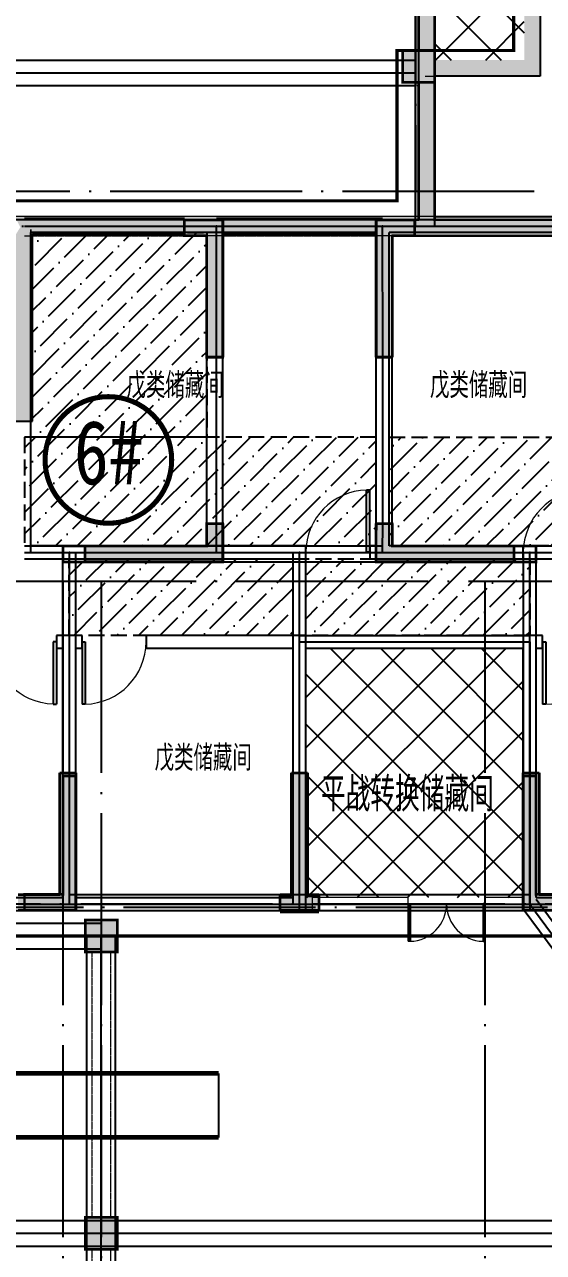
# Model space of a CAD drawing. Extents: x 290727 to 13733020, y 1731457 to 3643100.
# Drawn here: x 710862 to 718977, y 2192480 to 2211685 of the extents above; entities that cross this region are included whole.
import ezdxf
from ezdxf.enums import TextEntityAlignment as Align

# ---------------------------------------------------------------- set-up
doc = ezdxf.new("R2010")
doc.units = 0
doc.header["$LTSCALE"] = 10
doc.header["$PDSIZE"] = 0.5
for name, pattern in [('DASH', [0.35, 0.25, -0.1]), ('DASHED', [0.75, 0.5, -0.25]), ('DOTE', [2.42, 2, -0.2, 0.02, -0.2])]:
    doc.linetypes.add(name, pattern=pattern)
doc.layers.get('0').update_dxf_attribs({"linetype": 'CONTINUOUS'})
for name, color, linetype, true_color in [('1106', 7, 'CONTINUOUS', 0x89bf5f), ('2106', 7, 'CONTINUOUS', 0x64cfcf), ('2206', 7, 'CONTINUOUS', 0x3474d4)]:
    doc.layers.add(name, color=color, linetype=linetype, true_color=true_color)
for name, color, linetype in [('BEAM_DASH', 144, 'DASHED'), ('COLU', 2, 'CONTINUOUS'), ('COLUMN', 9, 'CONTINUOUS'), ('DOTE', 8, 'DOTE'), ('DUCT-排烟管', 2, 'CONTINUOUS'), ('DUCT-排烟管端线', 4, 'CONTINUOUS'), ('PUB_HATCH', 8, 'CONTINUOUS'), ('PUB_TEXT', 7, 'CONTINUOUS'), ('WALL', 255, 'CONTINUOUS'), ('WINDOW', 4, 'CONTINUOUS'), ('X-人防$0$PUB_HATCH', 8, 'CONTINUOUS'), ('主楼楼号', 6, 'CONTINUOUS'), ('人防4..30$0$人防4..30$0$SPACE_HATCH', 8, 'CONTINUOUS'), ('作业图', 4, 'CONTINUOUS'), ('回家路线', 4, 'CONTINUOUS'), ('填充', 8, 'CONTINUOUS'), ('文字', 4, 'CONTINUOUS'), ('防火分区示意线', 4, 'CONTINUOUS')]:
    doc.layers.add(name, color=color, linetype=linetype)
doc.layers.add('DIM_MODI', color=6, linetype='CONTINUOUS', plot=False)
for name, color, linetype, lineweight in [('S_ConcWall', 8, 'CONTINUOUS', 35), ('X-人防$0$人防', 210, 'CONTINUOUS', 20), ('人防', 210, 'CONTINUOUS', 20), ('人防4..30$0$人防4..30$0$人防', 210, 'CONTINUOUS', 20)]:
    doc.layers.add(name, color=color, linetype=linetype, lineweight=lineweight)
doc.layers.get('0').off()
doc.styles.add('_TCH_DIM', font='SIMPLEX', dxfattribs={"bigfont": 'GBCBIG'})
doc.styles.add('HNSJY', font='HNSJY-07', dxfattribs={"width": 0.8, "bigfont": 'HNSJY-HZ'})
doc.styles.add('黑体', font='simhei.ttf', dxfattribs={"width": 0.7})
pattern_1 = [(45, (0, 0), (126.284852, 463.044456), [595.3125, -119.0625, 0, -119.0625])]

# ---------------------------------------------------------------- blocks, each defined once
blk = doc.blocks.new('A$C55C93FC2')
at = {"layer": 'DOTE', "linetype": 'DOTE', "ltscale": 150}
for p, q in [((232048.6, 127235.5), (232048.6, 82642.4)), ((107484.1, 82642.4), (252290.8, 82642.4)), ((102196, 76542.4), (252290.8, 76542.4)), ((226534.4, 76542.4), (226534.4, 12200)), ((227134.4, 76542.4), (227134.4, 12200)), ((233134.4, 76542.4), (233134.4, 12200)), ((154884.1, 71442.4), (252290.8, 71442.4)), ((162348.6, 66342.4), (252290.8, 66342.4))]:
    blk.add_line(p, q, dxfattribs=at)
blk = doc.blocks.new('A$C682E2834')
h = blk.add_hatch(color=0)
h.dxf.hatch_style = 1
h.paths.add_polyline_path([(30400, 7900), (30600, 7900), (30600, 7500), (30800, 7500), (30800, 7900), (33000, 7899), (33000, 7500), (33200, 7500), (33200, 7900), (33200, 7900), (33200, 8099), (30600, 8100), (30400, 8100)])
edge = h.paths.add_edge_path(flags=16)
edge.add_line((11800, 7900), (11800, 7500))
h.paths.add_polyline_path([(9600, 7900), (11800, 7900)], flags=17)
h.paths.add_polyline_path([(21425, 250), (21600, 250), (21600, 0), (21175, 0), (21000, 0), (21000, 250), (21175, 250), (21175, 2150), (21425, 2150)])
h.paths.add_polyline_path([(42350, 2149), (42600, 2149), (42600, 0), (42200, 0), (42200, 250), (42350, 250)])
h.paths.add_polyline_path([(42600, 3549), (42350, 3549), (42350, 5450), (42200, 5450), (42200, 5700), (42600, 5700)])
h.paths.add_polyline_path([(40700, 10549), (40700, 10799), (41300, 10799), (41300, 8649), (41050, 8649), (41050, 10549)])
h.paths.add_polyline_path([(39150, 5450), (39150, 5700), (41050, 5700), (41050, 6099), (41300, 6099), (41300, 5450)])
h.paths.add_polyline_path([(35100, 12949), (35100, 13199), (35400, 13199), (35400, 10799), (35800, 10799), (35800, 10549), (35150, 10549), (35150, 12949)])
h.paths.add_polyline_path([(28700, 13200), (28700, 12950), (28650, 12950), (28650, 10550), (28000, 10550), (28000, 10800), (28400, 10800), (28400, 13200)])
h.paths.add_polyline_path([(22750, 8650), (22500, 8650), (22500, 10800), (23100, 10800), (23100, 10550), (22750, 10550)])
h.paths.add_polyline_path([(24650, 5700), (24650, 5450), (22500, 5450), (22500, 6050), (22750, 6050), (22750, 5700)])
h.paths.add_polyline_path([(25700, 250), (25700, 0), (24800, 0), (24800, 2150), (25050, 2150), (25050, 250)])
h.paths.add_polyline_path([(32024, 0), (31300, 0), (31300, 250), (31774, 250), (31775, 2150), (32025, 2150), (32024, 250), (32500, 250), (32500, 0)])
h.paths.add_polyline_path([(29000, 5700), (29000, 5500), (28400, 5500), (28400, 7250), (28600, 7250), (28600, 5700)])
h.paths.add_polyline_path([(34800, 5500), (34800, 5700), (35200, 5700), (35200, 7249), (35400, 7249), (35400, 5500)])
h.paths.add_polyline_path([(30000, 12950), (30000, 13200), (30600, 13200), (30600, 9400), (30400, 9400), (30400, 12950)])
h.paths.add_polyline_path([(33200, 9399), (33400, 9399), (33400, 12949), (33800, 12949), (33800, 13199), (33200, 13199)])
h.paths.add_polyline_path([(38100, 0), (38100, 250), (38750, 250), (38750, 2149), (39000, 2149), (39000, 0)])
h.paths.add_polyline_path([(35025, 2149), (34775, 2149), (34775, 4199), (35025, 4199)])
h.paths.add_polyline_path([(29025, 2150), (28775, 2150), (28775, 4200), (29025, 4200)])
h.paths.add_polyline_path([(1900, 10800), (1900, 10550), (1550, 10550), (1550, 8650), (1300, 8650), (1300, 10800)])
h.paths.add_polyline_path([(3450, 5700), (3450, 5450), (1300, 5450), (1300, 6100), (1550, 6100), (1550, 5700)])
h.paths.add_polyline_path([(20100, 8650), (19850, 8650), (19850, 10550), (19500, 10550), (19500, 10800), (20100, 10800)])
h.paths.add_polyline_path([(13900, 12950), (13900, 13200), (14200, 13200), (14200, 10800), (14600, 10800), (14600, 10550), (13950, 10550), (13950, 12950)])
h.paths.add_polyline_path([(7500, 13200), (7500, 12950), (7450, 12950), (7450, 10550), (6800, 10550), (6800, 10800), (7200, 10800), (7200, 13200)])
h.paths.add_polyline_path([(17950, 5450), (17950, 5700), (19850, 5700), (19850, 6050), (20100, 6050), (20100, 5450)])
h.paths.add_polyline_path([(16900, 0), (16900, 250), (17550, 250), (17550, 2150), (17800, 2150), (17800, 0)])
h.paths.add_polyline_path([(10575, 0), (10100, 0), (10100, 250), (10575, 250), (10575, 2150), (10825, 2150), (10825, 250), (11300, 250), (11300, 0)])
h.paths.add_polyline_path([(400, 5700), (400, 5450), (250, 5450), (250, 3550), (0, 3550), (0, 5700)])
h.paths.add_polyline_path([(400, 250), (400, 0), (0, 0), (0, 2150), (250, 2150), (250, 250)])
h.paths.add_polyline_path([(13600, 5500), (13600, 5700), (14000, 5700), (14000, 7250), (14200, 7250), (14200, 5500)])
h.paths.add_polyline_path([(7800, 5700), (7800, 5500), (7200, 5500), (7200, 7250), (7400, 7250), (7400, 5700)])
h.paths.add_polyline_path([(12600, 13200), (12600, 12950), (12200, 12950), (12200, 9400), (12000, 9400), (12000, 13200)])
h.paths.add_polyline_path([(9200, 9400), (9200, 12950), (8800, 12950), (8800, 13200), (9400, 13200), (9400, 9400)])
h.paths.add_polyline_path([(4500, 250), (4500, 0), (3600, 0), (3600, 2150), (3850, 2150), (3850, 250)])
h.paths.add_polyline_path([(7825, 2150), (7575, 2150), (7575, 4200), (7825, 4200)])
h.paths.add_polyline_path([(13825, 2150), (13575, 2150), (13575, 4200), (13825, 4200)])
edge = h.paths.add_edge_path()
edge.add_line((12000, 8100), (12200, 8100))
edge.add_line((12200, 8100), (12200, 7900))
edge.add_line((12200, 7900), (12000, 7900))
edge.add_line((9400, 8100), (9200, 8100))
edge.add_line((9200, 8100), (9200, 7900))
edge.add_line((9200, 7900), (9400, 7900))
edge.add_line((9400, 7900), (9400, 7500))
edge.add_line((9400, 7500), (9600, 7500))
edge.add_line((9600, 7500), (9600, 7900))
edge.add_line((12000, 8100), (9400, 8100))
edge.add_line((11800, 7500), (12000, 7500))
edge.add_line((12000, 7500), (12000, 7900))
at = {"layer": 'S_ConcWall', "color": 0, "lineweight": 35, "ltscale": 1}
for p, q in [((19500, 10550), (19500, 10800)), ((19500, 10800), (20100, 10800)), ((20100, 10800), (20100, 8650)), ((22500, 8650), (22500, 10800)), ((22500, 10800), (23100, 10800)), ((23100, 10800), (23100, 10550)), ((19850, 10550), (19500, 10550)), ((19850, 8650), (19850, 10550)), ((23100, 10550), (22750, 10550)), ((22750, 10550), (22750, 8650)), ((20100, 8650), (19850, 8650)), ((22750, 8650), (22500, 8650)), ((19850, 5700), (19850, 6050)), ((19850, 6050), (20100, 6050)), ((20100, 6050), (20100, 5450)), ((22500, 5450), (22500, 6050)), ((22500, 6050), (22750, 6050)), ((22750, 6050), (22750, 5700)), ((17950, 5700), (19850, 5700)), ((17950, 5450), (17950, 5700)), ((22750, 5700), (24650, 5700)), ((24650, 5700), (24650, 5450)), ((20100, 5450), (17950, 5450)), ((24650, 5450), (22500, 5450)), ((17550, 250), (17550, 2150)), ((17550, 2150), (17800, 2150)), ((17800, 2150), (17800, 0)), ((21175, 250), (21175, 2150)), ((21175, 2150), (21425, 2150)), ((21425, 2150), (21425, 250)), ((24800, 0), (24800, 2150)), ((24800, 2150), (25050, 2150)), ((25050, 2150), (25050, 250)), ((16900, 250), (17550, 250)), ((21000, 0), (21000, 250)), ((21000, 250), (21175, 250)), ((21425, 250), (21600, 250)), ((21600, 250), (21600, 0)), ((25050, 250), (25700, 250)), ((17800, 0), (16900, 0)), ((21175, 0), (21000, 0)), ((21600, 0), (21175, 0)), ((25700, 0), (24800, 0))]:
    blk.add_line(p, q, dxfattribs=at)
blk = doc.blocks.new('$DorLib2D$00000001')
for p, q in [((0.45, 0.975), (0.5, 0.975)), ((0.45, 0), (0.45, 0.975)), ((0.5, 0), (0.5, 0.975)), ((0.5, 0), (0.45, 0))]:
    blk.add_line(p, q)
at = {"lineweight": 13}
blk.add_arc((0.475, 0), 0.975, 91.4693, 180, dxfattribs=at)
blk = doc.blocks.new('_FZH')
blk.add_lwpolyline([(-0.5, -0.5), (0.5, -0.5), (0.5, 0.5), (-0.5, 0.5)], close=True)
at = {"layer": 'PUB_HATCH'}
blk.add_solid([(-0.5, -0.5), (0.5, -0.5), (-0.5, 0.5), (0.5, 0.5)], dxfattribs=at)
blk = doc.blocks.new('X-人防$0$$DorLib2D$00000002')
for p, q in [((-0.5, 0), (-0.5, 0.4875)), ((-0.475, 0.4875), (-0.5, 0.4875)), ((-0.475, 0), (-0.475, 0.4875)), ((0.475, 0), (0.475, 0.4875)), ((0.475, 0.4875), (0.5, 0.4875)), ((0.5, 0), (0.5, 0.4875)), ((-0.5, 0), (-0.475, 0)), ((0.5, 0), (0.475, 0))]:
    blk.add_line(p, q)
at = {"lineweight": 13}
for centre, start, end in [((-0.4875, 0), 0, 88.53072), ((0.4875, 0), 91.46928, 180)]:
    blk.add_arc(centre, 0.4875, start, end, dxfattribs=at)
blk = doc.blocks.new('车库建筑作业图')
at = {"layer": 'PUB_HATCH', "linetype": 'Continuous'}
for points in [[(717277, 2214030), (717277, 2213830), (716977, 2213830), (716977, 2211280), (717277, 2211280), (717277, 2214030)], [(718760, 2212579), (718677, 2212479), (718677, 2211129), (718927, 2210879), (718927, 2212529)], [(717277, 2210780), (716977, 2210780), (716977, 2208530), (717277, 2208530)]]:
    blk.add_hatch(color=256, dxfattribs=at).paths.add_polyline_path(points)
at = {"layer": 'PUB_HATCH'}
blk.add_hatch(color=256, dxfattribs=at).paths.add_polyline_path([(717127, 2210879), (718927, 2210879), (718677, 2211129), (717127, 2211129)])
h = blk.add_hatch(dxfattribs=at)
h.set_pattern_fill('ANSI36', color=256, scale=150, style=0)
h.set_pattern_definition(pattern_1)
h.paths.add_polyline_path([(710962, 2208430), (713712, 2208430), (713712, 2205230), (710962, 2205230)])
h = blk.add_hatch(dxfattribs=at)
h.set_pattern_fill('ANSI36', color=256, scale=150, style=0)
h.set_pattern_definition(pattern_1)
h.paths.add_polyline_path([(715062, 2203330), (711562, 2203330), (711562, 2202130), (715062, 2202130)])
h.paths.add_polyline_path([(716362, 2205230), (710862, 2205230), (710862, 2203530), (716362, 2203530)])
h = blk.add_hatch(dxfattribs=at)
h.set_pattern_fill('ANSI36', color=256, scale=150, style=0)
h.set_pattern_definition(pattern_1)
h.paths.add_polyline_path([(716562, 2205230), (719762, 2205230), (719762, 2203530), (716562, 2203530)])
h.paths.add_polyline_path([(715262, 2203330), (718762, 2203330), (718762, 2202130), (715262, 2202130)])
at = {"layer": 'X-人防$0$PUB_HATCH'}
for points in [[(710962, 2208381), (710712, 2208681), (710712, 2208681), (710796, 2208514), (710962, 2208481)], [(710796, 2208514), (710712, 2208381), (710712, 2205731), (710962, 2205481), (710962, 2208481)]]:
    blk.add_hatch(color=256, dxfattribs=at).paths.add_polyline_path(points)
at = {"layer": 'X-人防$0$PUB_HATCH', "linetype": 'Continuous'}
blk.add_hatch(color=256, dxfattribs=at).paths.add_polyline_path([(707862, 2205731), (708112, 2205481), (710962, 2205481), (710712, 2205731)])
at = {"layer": '人防4..30$0$人防4..30$0$SPACE_HATCH'}
blk.add_hatch(color=256, dxfattribs=at).paths.add_polyline_path([(722260, 2208681), (710712, 2208681), (710962, 2208381), (722260, 2208381)])
at = {"layer": '填充', "linetype": 'Continuous'}
h = blk.add_hatch(dxfattribs=at)
h.set_pattern_fill('ANSI37', color=256, scale=350, style=0)
h.set_pattern_definition([(45, (0.005, -22700.4), (-392.8862, 392.8862), []), (135, (0.005, -22700.4), (-392.8862, -392.8862), [])])
h.paths.add_polyline_path([(717277, 2214079), (718677, 2214079), (718677, 2211129), (717277, 2211129)])
h = blk.add_hatch(dxfattribs=at)
h.set_pattern_fill('ANSI37', color=256, scale=350, style=0)
h.set_pattern_definition([(45, (0, 0), (-392.8862, 392.8862), []), (135, (0, 0), (-392.8862, -392.8862), [])])
h.paths.add_polyline_path([(715262, 2201930), (718662, 2201930), (718662, 2198030), (715262, 2198030)])
at = {"layer": 'DIM_MODI', "linetype": 'Continuous'}
for p, q in [((717277, 2233580), (717277, 2208681)), ((718927, 2214329), (718924, 2210879)), ((718924, 2210879), (717274, 2210879)), ((717277, 2208681), (722262, 2208681))]:
    blk.add_line(p, q, dxfattribs=at)
at = {"layer": 'DOTE', "ltscale": 150}
for p, q in [((692998, 2208530), (737691, 2208530)), ((689962, 2197930), (740362, 2197930))]:
    blk.add_line(p, q, dxfattribs=at)
at = {"layer": 'PUB_HATCH', "linetype": 'DASH', "ltscale": 100}
for points in [[(710962, 2208430), (713712, 2208430), (713712, 2205230), (710962, 2205230)], [(716362, 2205230), (710862, 2205230), (710862, 2203530), (716362, 2203530)], [(716562, 2205230), (719762, 2205230), (719762, 2203530), (716562, 2203530)], [(711562, 2203330), (718762, 2203330), (718762, 2202130), (711562, 2202130)]]:
    blk.add_lwpolyline(points, close=True, dxfattribs=at)
at = {"layer": 'WALL', "linetype": 'Continuous'}
for p, q in [((717277, 2211280), (717277, 2214030)), ((716977, 2211280), (716977, 2213830)), ((718927, 2212529), (718927, 2210879)), ((716977, 2208530), (716977, 2210780)), ((717277, 2208530), (717277, 2210780)), ((716977, 2208530), (717277, 2208530))]:
    blk.add_line(p, q, dxfattribs=at)
at = {"layer": 'WALL'}
for p, q in [((716462, 2208630), (710762, 2208630)), ((719862, 2208630), (716462, 2208630)), ((716362, 2208430), (710962, 2208430)), ((710962, 2205630), (710962, 2208430)), ((716362, 2203530), (716362, 2208430)), ((716562, 2203530), (716562, 2208430)), ((719762, 2208430), (716562, 2208430)), ((710962, 2203530), (710962, 2205630)), ((715262, 2203530), (710962, 2203530)), ((715262, 2203330), (715262, 2203530)), ((716362, 2203530), (716262, 2203530)), ((716262, 2203530), (716262, 2203330)), ((718662, 2203530), (716562, 2203530)), ((718662, 2203330), (718662, 2203530)), ((710862, 2203330), (715262, 2203330)), ((716262, 2203330), (716462, 2203330)), ((716462, 2203330), (718662, 2203330)), ((711562, 2202130), (711362, 2202130)), ((711362, 2202130), (711362, 2201930)), ((711762, 2202130), (711562, 2202130)), ((711762, 2201930), (711762, 2202130)), ((715162, 2202130), (712762, 2202130)), ((712762, 2202130), (712762, 2201930)), ((715162, 2202130), (718762, 2202130)), ((718962, 2202130), (718762, 2202130)), ((718962, 2201930), (718962, 2202130)), ((711362, 2201930), (711462, 2201930)), ((711462, 2198030), (711462, 2201930)), ((711662, 2198030), (711662, 2201930)), ((711662, 2201930), (711762, 2201930)), ((712762, 2201930), (715062, 2201930)), ((715062, 2198030), (715062, 2201930)), ((715262, 2197830), (715262, 2201930)), ((715262, 2201930), (718662, 2201930)), ((718662, 2197830), (718662, 2201930)), ((718862, 2198030), (718862, 2201930)), ((718862, 2201930), (718962, 2201930)), ((707662, 2198030), (711462, 2198030)), ((711662, 2198030), (715062, 2198030)), ((718862, 2198030), (722662, 2198030)), ((707562, 2197830), (711562, 2197830)), ((711562, 2197830), (715262, 2197830)), ((718662, 2197830), (722862, 2197830))]:
    blk.add_line(p, q, dxfattribs=at)
at = {"layer": 'X-人防$0$人防', "color": 210}
for p, q in [((710962, 2208381), (710962, 2208481)), ((710962, 2208481), (710962, 2205481))]:
    blk.add_line(p, q, dxfattribs=at)
at = {"layer": 'X-人防$0$人防', "color": 6, "linetype": 'Continuous'}
for p, q in [((708112, 2205481), (710962, 2205481)), ((716862, 2198031), (715362, 2198031)), ((715362, 2198031), (715362, 2197831)), ((716862, 2197831), (716862, 2198031)), ((718662, 2198031), (718062, 2198031)), ((718062, 2198031), (718062, 2197831)), ((718662, 2197831), (718662, 2198031)), ((715362, 2197831), (716862, 2197831)), ((718062, 2197831), (718662, 2197831))]:
    blk.add_line(p, q, dxfattribs=at)
at = {"layer": '主楼楼号', "const_width": 79.2, "elevation": -1}
blk.add_lwpolyline([(711183, 2204875, 1), (713163, 2204875, 1)], format="xyb", close=True, dxfattribs=at)
at = {"layer": '人防'}
blk.add_line((717127, 2210879), (718927, 2210879), dxfattribs=at)
at = {"layer": '人防4..30$0$人防4..30$0$人防'}
for p, q in [((722260, 2208681), (710712, 2208681)), ((722260, 2208381), (710962, 2208381))]:
    blk.add_line(p, q, dxfattribs=at)
at = {"layer": '回家路线', "linetype": 'Continuous', "flags": 128}
blk.add_lwpolyline([(701562, 2202030), (704562, 2202030), (704562, 2197830), (715162, 2197830), (715162, 2202030), (718762, 2202030), (718762, 2197830)], dxfattribs=at)
at = {"layer": '防火分区示意线', "color": 5, "linetype": 'DASH', "ltscale": 300, "const_width": 50, "elevation": -2}
blk.add_lwpolyline([(716687, 2237178), (716687, 2213718), (718511, 2213718), (718511, 2211278), (716687, 2211278), (716687, 2210928), (716687, 2208928), (706349, 2208928), (706349, 2210254), (706349, 2211328), (703149, 2211328), (702174, 2211328), (700549, 2211328), (700549, 2208928), (693949, 2208928), (693949, 2203028), (701149, 2203028), (701149, 2197428), (725523, 2197428), (725523, 2196128), (720199, 2196128), (720199, 2191679)], dxfattribs=at)
at = {"color": 8}
blk.add_blockref('A$C682E2834', (693862, 2197830), dxfattribs=at)
at = {"layer": 'COLUMN', "linetype": 'Continuous', "xscale": 500, "yscale": 500, "zscale": 500, "rotation": 270}
for p in [(717027, 2211030), (712063, 2197430), (712063, 2192780)]:
    blk.add_blockref('_FZH', p, dxfattribs=at)
at = {"layer": 'WINDOW', "xscale": 1000, "yscale": 1000, "zscale": 1000}
for p in [(715762, 2203430), (719162, 2203430)]:
    blk.add_blockref('$DorLib2D$00000001', p, dxfattribs=at)
at = {"layer": 'WINDOW', "yscale": 1000, "rotation": 180}
for p, xscale, zscale in [((710862, 2202030), -1000, 1000), ((712262, 2202030), 1000, -1000), ((719462, 2202030), 1000, -1000)]:
    blk.add_blockref('$DorLib2D$00000001', p, dxfattribs=dict(at, xscale=xscale, zscale=zscale))
at = {"layer": 'WINDOW', "color": 7, "xscale": 1200, "yscale": 1200, "zscale": -1200, "rotation": 180.0018541666425}
blk.add_blockref('X-人防$0$$DorLib2D$00000002', (717462, 2197931), dxfattribs=at)
at = {"layer": '文字', "linetype": 'Continuous'}
blk.add_blockref('A$C55C93FC2', (484928, 2126437), dxfattribs=at)
at = {"layer": 'PUB_TEXT', "style": 'HNSJY', "width": 0.8}
for p in [(712457, 2205842), (717203, 2205842), (712896, 2200014)]:
    blk.add_text('戊类储藏间', height=400, dxfattribs=at).set_placement(p)
at = {"layer": 'PUB_TEXT', "style": '_TCH_DIM'}
blk.add_text('平战转换储藏间', height=536.2, dxfattribs=at).set_placement((715498, 2199376))
at = {"layer": '主楼楼号', "style": '黑体', "width": 0.8}
blk.add_text('6#', height=1000, dxfattribs=at).set_placement((711634, 2204194, -1), align=Align.BOTTOM_LEFT)
blk = doc.blocks.new('人防-l')
at = {"layer": '2106'}
for points in [[(869169, -922084), (868669, -922084), (868669, -922584), (869169, -922584)], [(864204, -935684), (863704, -935684), (863704, -936184), (864204, -936184)], [(864204, -940334), (863704, -940334), (863704, -940834), (864204, -940834)]]:
    blk.add_hatch(color=0, dxfattribs=at).paths.add_polyline_path(points)
at = {"color": 0}
for p, q in [((868869, -922434), (868869, -919284)), ((859854, -922434), (868869, -922434)), ((868869, -924834), (868869, -922434)), ((862755, -924834), (865255, -924834)), ((865255, -924834), (865754, -924834)), ((865755, -926884), (865754, -924834)), ((865754, -924834), (868354, -924834)), ((868354, -924834), (868869, -924834)), ((868355, -926884), (868354, -924834)), ((868869, -924834), (871355, -924834)), ((865755, -929484), (865755, -926884)), ((868355, -929484), (868355, -926884)), ((865754, -929934), (865755, -929484)), ((868354, -929934), (868355, -929484)), ((862755, -929934), (863455, -929934)), ((863455, -929934), (865754, -929934)), ((863455, -933434), (863455, -929934)), ((865754, -929934), (867055, -929934)), ((867054, -933384), (867055, -929934)), ((867055, -929934), (868354, -929934)), ((868354, -929934), (870655, -929934)), ((870655, -929934), (871355, -929934)), ((870655, -933434), (870655, -929934)), ((863455, -935434), (863455, -933434)), ((867055, -935434), (867054, -933384)), ((870654, -935434), (870655, -933434)), ((862755, -935434), (863455, -935434)), ((863455, -935434), (866754, -935434)), ((866754, -935434), (867055, -935434)), ((867055, -935434), (867354, -935434)), ((867354, -935434), (870654, -935434)), ((870654, -935434), (871355, -935434)), ((870654, -935434), (872204, -937534)), ((856155, -935934), (863954, -935934)), ((863954, -940584), (863954, -935934)), ((856154, -940584), (863954, -940584)), ((863954, -940584), (872204, -940584)), ((863954, -946584), (863954, -940584))]:
    blk.add_line(p, q, dxfattribs=at)
for p in [(868869, -922434), (865255, -924834), (865754, -924834), (868354, -924834), (868869, -924834), (865755, -926884), (868355, -926884), (865755, -929484), (868355, -929484), (863455, -929934), (865754, -929934), (867055, -929934), (868354, -929934), (870655, -929934), (863455, -933434), (867054, -933384), (870655, -933434), (863455, -935434), (866754, -935434), (867055, -935434), (867354, -935434), (870654, -935434), (863954, -935934), (863954, -940584)]:
    blk.add_point(p, dxfattribs=at)
at = {"layer": '1106', "color": 0}
for p, q in [((868919, -922434), (868919, -919284)), ((869169, -922434), (869169, -919284)), ((868919, -924734), (868919, -922434)), ((869169, -924734), (869169, -922434)), ((862755, -924709), (865255, -924709)), ((865754, -924709), (868354, -924709)), ((865255, -924734), (865754, -924734)), ((868354, -924734), (868919, -924734)), ((869169, -924734), (871355, -924734)), ((862880, -924959), (865255, -924959)), ((862880, -927884), (862880, -924959)), ((865255, -924984), (865604, -924984)), ((865605, -926884), (865604, -924984)), ((865855, -926884), (865854, -924959)), ((865854, -924959), (868254, -924959)), ((868255, -926884), (868254, -924959)), ((868504, -924984), (868869, -924984)), ((868505, -926884), (868504, -924984)), ((868869, -924984), (871355, -924984)), ((859980, -927884), (862880, -927884)), ((865604, -929834), (865605, -929484)), ((865854, -930084), (865855, -929484)), ((868254, -930084), (868255, -929484)), ((868504, -929834), (868505, -929484)), ((863455, -929834), (865604, -929834)), ((868504, -929834), (870655, -929834)), ((863455, -930084), (865854, -930084)), ((868254, -930084), (870655, -930084)), ((863355, -935284), (863355, -933434)), ((863555, -935534), (863555, -933434)), ((866930, -935309), (866929, -933384)), ((867180, -935309), (867179, -933384)), ((870554, -935534), (870555, -933434)), ((870754, -935284), (870755, -933434)), ((862755, -935284), (863355, -935284)), ((870754, -935284), (871355, -935284)), ((866754, -935309), (866930, -935309)), ((867180, -935309), (867354, -935309)), ((862755, -935534), (863555, -935534)), ((866754, -935559), (867055, -935559)), ((867055, -935559), (867354, -935559)), ((870554, -935534), (871355, -935534))]:
    blk.add_line(p, q, dxfattribs=at)
at = {"layer": '2106', "color": 0, "linetype": 'Continuous'}
for points in [[(869169, -922084), (868669, -922084), (868669, -922584), (869169, -922584)], [(864204, -935684), (863704, -935684), (863704, -936184), (864204, -936184)], [(864204, -940334), (863704, -940334), (863704, -940834), (864204, -940834)]]:
    blk.add_lwpolyline(points, close=True, dxfattribs=at)
at = {"layer": '2206', "color": 0}
for p, q in [((859854, -922234), (868869, -922234)), ((859854, -922234), (868869, -922234)), ((859854, -922634), (868869, -922634)), ((865605, -929484), (865605, -926884)), ((865605, -929484), (865605, -926884)), ((865855, -929484), (865855, -926884)), ((868255, -929484), (868255, -926884)), ((868255, -929484), (868255, -926884)), ((868505, -929484), (868505, -926884)), ((862855, -929934), (862855, -927759)), ((862755, -929834), (863455, -929834)), ((862755, -929834), (863455, -929834)), ((865754, -929834), (867055, -929834)), ((865754, -929834), (867055, -929834)), ((867055, -929834), (868354, -929834)), ((867055, -929834), (868354, -929834)), ((870655, -929834), (871355, -929834)), ((870655, -929834), (871355, -929834)), ((862755, -930034), (863455, -930034)), ((863355, -933434), (863355, -929934)), ((863355, -933434), (863355, -929934)), ((863555, -933434), (863555, -929934)), ((865754, -930084), (867055, -930084)), ((866954, -933384), (866955, -929934)), ((866954, -933384), (866955, -929934)), ((867055, -930084), (868354, -930084)), ((867154, -933384), (867155, -929934)), ((870555, -933434), (870555, -929934)), ((870555, -933434), (870555, -929934)), ((870655, -930034), (871355, -930034)), ((870755, -933434), (870755, -929934)), ((866955, -935434), (866954, -933384)), ((866955, -935434), (866954, -933384)), ((867155, -935434), (867154, -933384)), ((863455, -935284), (866754, -935284)), ((863455, -935284), (866754, -935284)), ((866754, -935284), (867055, -935284)), ((866754, -935284), (867055, -935284)), ((867055, -935284), (867354, -935284)), ((867055, -935284), (867354, -935284)), ((867354, -935284), (870654, -935284)), ((867354, -935284), (870654, -935284)), ((870755, -935359), (872305, -937459)), ((870755, -935359), (872305, -937459)), ((863455, -935534), (866754, -935534)), ((866754, -935534), (867055, -935534)), ((867055, -935534), (867354, -935534)), ((867354, -935534), (870654, -935534)), ((870554, -935508), (872104, -937608)), ((856155, -935734), (863954, -935734)), ((856155, -935734), (863954, -935734)), ((863729, -940584), (863729, -935934)), ((863729, -940584), (863729, -935934)), ((864179, -940584), (864179, -935934)), ((856155, -936134), (863954, -936134)), ((856154, -940384), (863954, -940384)), ((856154, -940384), (863954, -940384)), ((863954, -940384), (872204, -940384)), ((863954, -940384), (872204, -940384)), ((863729, -946584), (863729, -940584)), ((863729, -946584), (863729, -940584)), ((864179, -946584), (864179, -940584)), ((856154, -940784), (863954, -940784)), ((863954, -940784), (872204, -940784))]:
    blk.add_line(p, q, dxfattribs=at)
blk = doc.blocks.new('A$C7FBF512A')
at = {"layer": 'DUCT-排烟管', "color": 0, "linetype": 'Continuous', "const_width": 75}
for points in [[(208325, -71149), (181153, -71149)], [(181153, -72149), (208325, -72149)]]:
    blk.add_lwpolyline(points, dxfattribs=at)
at = {"layer": 'DUCT-排烟管端线', "color": 0, "linetype": 'Continuous'}
blk.add_line((208325, -72149), (208325, -71149), dxfattribs=at)
blk = doc.blocks.new('梁图-10.22')
at = {"color": 0}
blk.add_lwpolyline([(-1416874, 242058), (-1374274, 242056), (-1374274, 247758), (-1375574, 247758), (-1375574, 252857), (-1381474, 252857), (-1381474, 255257), (-1388473, 255258), (-1388474, 252858), (-1402674, 252858), (-1402674, 255258), (-1409674, 255258), (-1409674, 252858), (-1415574, 252858), (-1415574, 247760), (-1416874, 247760), (-1416874, 242060)], dxfattribs=at)
at = {"layer": 'BEAM_DASH', "color": 0, "lineweight": 18}
for p, q in [((-1393960, 255358), (-1402423, 255358)), ((-1402674, 254958), (-1393710, 254958)), ((-1397374, 252858), (-1399874, 252858)), ((-1394374, 252858), (-1396774, 252858)), ((-1399874, 252608), (-1397374, 252608)), ((-1399774, 247758), (-1399774, 252608)), ((-1396774, 252608), (-1394374, 252608)), ((-1397024, 250708), (-1397024, 248108)), ((-1396774, 248108), (-1396774, 250708)), ((-1394374, 250708), (-1394374, 248108)), ((-1394124, 248108), (-1394124, 250708)), ((-1399174, 247758), (-1399874, 247758)), ((-1395573, 247758), (-1396774, 247758)), ((-1394374, 247758), (-1395573, 247758)), ((-1391374, 247758), (-1391974, 247758)), ((-1399874, 247558), (-1399274, 247558)), ((-1391874, 247558), (-1391274, 247558)), ((-1399274, 247508), (-1399274, 244158)), ((-1399074, 244158), (-1399074, 247508)), ((-1396774, 247508), (-1395573, 247508)), ((-1395673, 247508), (-1395674, 242308)), ((-1395573, 247508), (-1394375, 247508)), ((-1395474, 242308), (-1395473, 247508)), ((-1392074, 247508), (-1392074, 244158)), ((-1391874, 244158), (-1391874, 247508)), ((-1395574, 242308), (-1399074, 242308)), ((-1392074, 242308), (-1395574, 242308)), ((-1399074, 242058), (-1395574, 242058)), ((-1395574, 242058), (-1392074, 242058)), ((-1392056, 242058), (-1390374, 239780)), ((-1398924, 241858), (-1406224, 241858)), ((-1406224, 241458), (-1398924, 241458)), ((-1398824, 241408), (-1398824, 237258)), ((-1398524, 237258), (-1398524, 241408)), ((-1398924, 237208), (-1406224, 237208)), ((-1390624, 237208), (-1398424, 237208)), ((-1406224, 236808), (-1398924, 236808)), ((-1398424, 236808), (-1390624, 236808)), ((-1398824, 236758), (-1398824, 231208)), ((-1398524, 231208), (-1398524, 236758))]:
    blk.add_line(p, q, dxfattribs=at)
at = {"layer": 'COLU', "color": 0, "const_width": 40}
for points in [[(-1393460, 255508), (-1393960, 255508), (-1393960, 255008), (-1393460, 255008)], [(-1398424, 241908), (-1398924, 241908), (-1398924, 241408), (-1398424, 241408)], [(-1398424, 237258), (-1398924, 237258), (-1398924, 236758), (-1398424, 236758)]]:
    blk.add_lwpolyline(points, close=True, dxfattribs=at)
at = {"layer": 'WALL', "color": 0, "const_width": 40}
for points in [[(-1393710, 258058), (-1393710, 255508)], [(-1393460, 255508), (-1393460, 258058)], [(-1384825, 239958), (-1384825, 242058), (-1374274, 242058), (-1374274, 247758), (-1375574, 247758), (-1375574, 252857), (-1381474, 252857), (-1381474, 255257), (-1388473, 255258), (-1388474, 252858), (-1393460, 252858), (-1393460, 255008)], [(-1393710, 255008), (-1393710, 252858)], [(-1394374, 252858), (-1394374, 250708), (-1394124, 250708)], [(-1393710, 252858), (-1394374, 252858)], [(-1394124, 250708), (-1394124, 252608), (-1388224, 252608)]]:
    blk.add_lwpolyline(points, dxfattribs=at)
for points in [[(-1396774, 250708), (-1396774, 252858), (-1397374, 252858), (-1397374, 252608), (-1397024, 252608), (-1397024, 250708)], [(-1399274, 247508), (-1396774, 247508), (-1396774, 248108), (-1397024, 248108), (-1397024, 247758), (-1399274, 247758)], [(-1394375, 247508), (-1391874, 247508), (-1391874, 247758), (-1394124, 247758), (-1394124, 248108), (-1394374, 248108)], [(-1399074, 242058), (-1399074, 244158), (-1399274, 244158), (-1399274, 242308), (-1399874, 242308), (-1399874, 242058)], [(-1391874, 242308), (-1391874, 244158), (-1392074, 244158), (-1392074, 242058), (-1391274, 242058), (-1391274, 242308)]]:
    blk.add_lwpolyline(points, close=True, dxfattribs=at)

msp = doc.modelspace()

# ---------------------------------------------------------------- block references
at = {"layer": '作业图', "color": 8, "linetype": 'ByBlock', "extrusion": (8.37508e-20, 6.90696e-07, 1)}
msp.add_blockref('梁图-10.22', (2110736, 1955772, 0), dxfattribs=at)
at = {"layer": '作业图', "linetype": 'Continuous'}
msp.add_blockref('车库建筑作业图', (0, 0), dxfattribs=at)
at = {"layer": '作业图', "color": 8, "linetype": 'ByBlock'}
msp.add_blockref('人防-l', (-151892, 3133363), dxfattribs=at)
at = {"layer": '文字', "color": 8}
msp.add_blockref('A$C7FBF512A', (505574, 2266429), dxfattribs=at)

doc.saveas('drawing.dxf')
